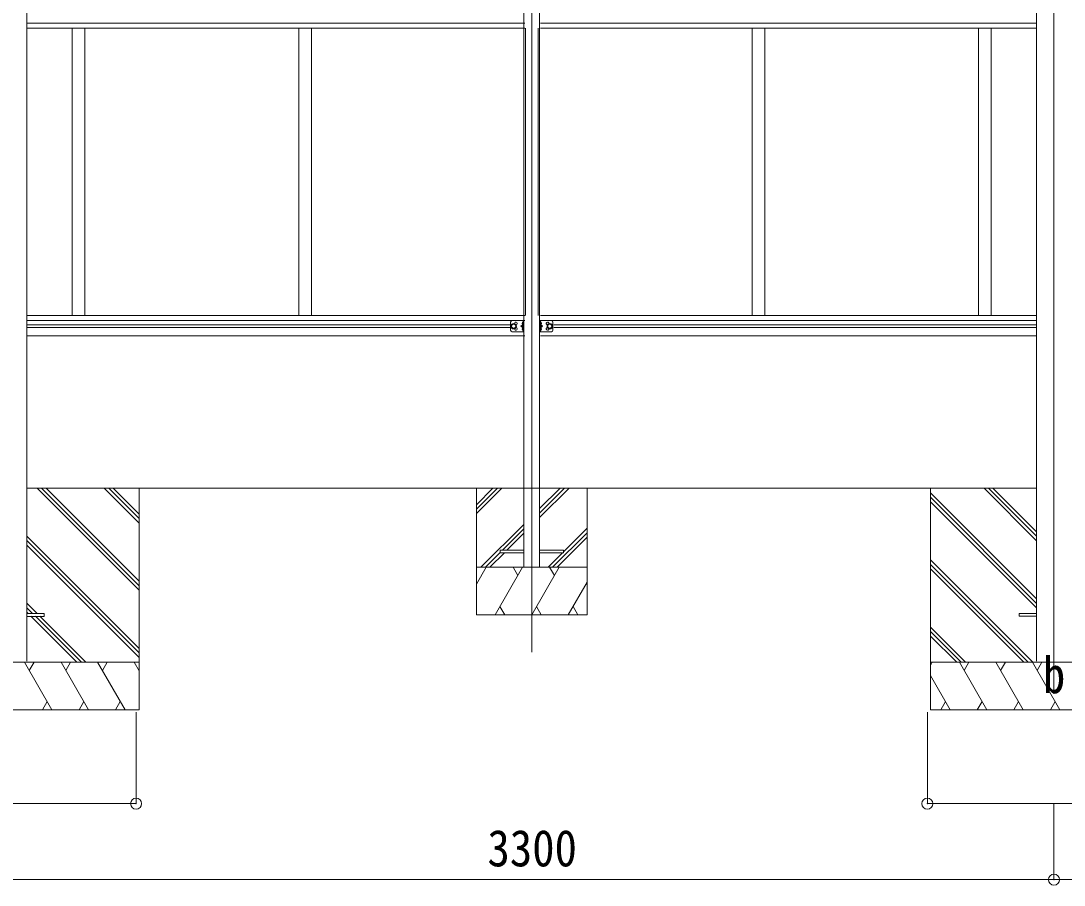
# Model space of a CAD drawing. Units: millimetres at full size, sheet at 1:35; details may follow other scales. Extents: x -9783 to 9892, y -6828 to 6752.
# Drawn here: x 3601 to 6897, y -2271 to 458 of the extents above; entities that cross this region are included whole.
import ezdxf
from ezdxf.enums import TextEntityAlignment as Align

# ---------------------------------------------------------------- set-up
doc = ezdxf.new("R2010")
doc.units = ezdxf.units.MM
doc.header["$LTSCALE"] = 35
doc.header["$PDMODE"] = 32
doc.header["$PDSIZE"] = 35
for name, color, linetype, lineweight in [('0-0_0', 7, 'Continuous', 9), ('0-1_本体', 4, 'Continuous', 9), ('0-2_部品', 7, 'Continuous', 9), ('0-8_PARTS2', 2, 'Continuous', 9), ('0-A_寸法', 4, 'Continuous', 9), ('1-0_FRAME', 7, 'Continuous', 9), ('1-1_GLASS', 4, 'Continuous', 9), ('1-3_NOTPRINT', 7, 'Continuous', 9), ('1-7', 7, 'Continuous', 9), ('1-8', 2, 'Continuous', 9)]:
    doc.layers.add(name, color=color, linetype=linetype, lineweight=lineweight)
doc.styles.add('ＭＳ ゴシック', font='')
doc.styles.get('ＭＳ ゴシック').set_extended_font_data('MS Gothic')

msp = doc.modelspace()

# ---------------------------------------------------------------- linework, layer by layer
at = {"layer": '0-0_0'}
for p, q in [((6810.34, -1017.27), (3620.34, -1017.27)), ((3975.14, -1339.73), (3652.68, -1017.27)), ((3975.14, -1325.59), (3666.82, -1017.27)), ((3975.14, -1311.45), (3680.96, -1017.27)), ((3975.14, -1127.6), (3864.81, -1017.27)), ((3975.14, -1113.46), (3878.95, -1017.27)), ((3975.14, -1099.32), (3893.1, -1017.27)), ((3975.14, -1017.27), (3975.14, -1717.27)), ((6475.14, -1017.27), (6475.14, -1717.27)), ((6810.34, -1183.3), (6644.31, -1017.27)), ((6810.34, -1169.16), (6658.45, -1017.27)), ((6810.34, -1155.02), (6672.6, -1017.27)), ((6810.34, -1367.15), (6475.14, -1031.95)), ((6810.34, -1381.29), (6475.14, -1046.1)), ((6810.34, -1395.43), (6475.14, -1060.24)), ((3975.14, -1523.58), (3620.34, -1168.78)), ((3975.14, -1537.72), (3620.34, -1182.93)), ((3975.14, -1551.87), (3620.34, -1197.07)), ((6798.33, -1567.27), (6475.14, -1244.08)), ((6784.19, -1567.27), (6475.14, -1258.23)), ((6770.05, -1567.27), (6475.14, -1272.37)), ((3652.2, -1412.77), (3620.34, -1380.92)), ((3638.06, -1412.77), (3620.34, -1395.06)), ((3623.92, -1412.77), (3620.34, -1409.2)), ((3778.42, -1567.27), (3632.92, -1421.77)), ((3792.56, -1567.27), (3647.06, -1421.77)), ((3806.7, -1567.27), (3661.2, -1421.77)), ((6586.2, -1567.27), (6475.14, -1456.22)), ((6572.06, -1567.27), (6475.14, -1470.36)), ((6557.92, -1567.27), (6475.14, -1484.5)), ((3175.14, -1567.27), (3975.14, -1567.27)), ((3699.46, -1717.27), (3612.85, -1567.27)), ((3627.85, -1593.26), (3642.86, -1567.27)), ((3814.93, -1717.27), (3728.32, -1567.27)), ((3743.33, -1593.26), (3758.33, -1567.27)), ((3930.4, -1717.27), (3843.79, -1567.27)), ((3858.79, -1593.25), (3873.79, -1567.27)), ((3975.14, -1594.78), (3959.26, -1567.27)), ((6475.14, -1567.27), (7275.14, -1567.27)), ((6480.97, -1567.27), (6475.14, -1577.37)), ((6653.05, -1717.27), (6566.44, -1567.27)), ((6596.44, -1567.27), (6581.44, -1593.25)), ((6768.52, -1717.27), (6681.91, -1567.27)), ((6696.91, -1593.25), (6711.91, -1567.27)), ((6883.99, -1717.27), (6797.38, -1567.27)), ((6812.38, -1593.25), (6827.39, -1567.27)), ((6537.58, -1717.27), (6475.14, -1609.14)), ((3684.46, -1691.29), (3669.46, -1717.27)), ((3799.93, -1691.29), (3784.93, -1717.27)), ((3915.4, -1691.29), (3900.4, -1717.27)), ((6522.58, -1691.29), (6507.58, -1717.27)), ((6638.05, -1691.29), (6623.05, -1717.27)), ((6753.52, -1691.29), (6738.52, -1717.27)), ((6868.99, -1691.29), (6853.99, -1717.27)), ((3975.14, -1717.27), (3175.14, -1717.27)), ((7275.14, -1717.27), (6475.14, -1717.27))]:
    msp.add_line(p, q, dxfattribs=at)
at = {"layer": '0-1_本体'}
for p, q in [((3620.34, 1616.18), (3620.34, -1563.82)), ((6810.34, 1616.18), (6810.34, -1563.82))]:
    msp.add_line(p, q, dxfattribs=at)
at = {"layer": '0-2_部品', "color": 4}
for p, q in [((3675.14, -1413.79), (3620.34, -1413.79)), ((6755.54, -1412.77), (6755.54, -1421.77)), ((6810.34, -1412.77), (6755.54, -1412.77)), ((6810.34, -1421.77), (6755.54, -1421.77))]:
    msp.add_line(p, q, dxfattribs=at)
msp.add_lwpolyline([(3675.14, -1413.79), (3675.14, -1422.79), (3620.34, -1422.79)], dxfattribs=at)
at = {"layer": '0-8_PARTS2'}
msp.add_line((6865.34, 1582.73), (6865.34, -1667.27), dxfattribs=at)
at = {"layer": '0-A_寸法', "color": 6}
for p, q in [((3965.34, -2013.66), (3965.34, -1724.69)), ((6465.34, -2013.66), (6465.34, -1724.69)), ((3165.34, -2013.66), (3965.34, -2013.66)), ((6465.34, -2013.66), (7265.34, -2013.66)), ((6865.34, -2253.64), (6865.34, -2013.66)), ((3565.34, -2253.64), (6865.34, -2253.64)), ((8099.34, -2253.64), (6865.34, -2253.64))]:
    msp.add_line(p, q, dxfattribs=at)
for p in [(3965.34, -2013.66), (6465.34, -2013.66), (6865.34, -2253.64)]:
    msp.add_point(p, dxfattribs=at)
at = {"layer": '1-0_FRAME'}
for p, q in [((5040.34, -1017.27), (5040.34, -1417.27)), ((5040.34, -1069.62), (5092.69, -1017.27)), ((5040.34, -1083.76), (5106.83, -1017.27)), ((5040.34, -1097.91), (5120.97, -1017.27)), ((5240.34, -1110.04), (5333.11, -1017.27)), ((5240.34, -1095.9), (5318.97, -1017.27)), ((5240.34, -1081.75), (5304.82, -1017.27)), ((5390.34, -1417.27), (5390.34, -1017.27)), ((5054.82, -1267.27), (5190.34, -1131.75)), ((5122.96, -1213.27), (5190.34, -1145.9)), ((5315.34, -1218.89), (5390.34, -1143.89)), ((5137.11, -1213.27), (5190.34, -1160.04)), ((5281.1, -1267.27), (5390.34, -1158.03)), ((5295.24, -1267.27), (5390.34, -1172.17)), ((5068.96, -1267.27), (5115.34, -1220.9)), ((5083.1, -1267.27), (5129.11, -1221.27)), ((5266.95, -1267.27), (5312.95, -1221.27)), ((5040.34, -1320.39), (5071.01, -1267.27)), ((5040.34, -1267.27), (5390.34, -1267.27)), ((5099.88, -1417.27), (5186.48, -1267.27)), ((5171.48, -1293.26), (5156.48, -1267.27)), ((5215.35, -1417.27), (5301.95, -1267.27)), ((5286.95, -1293.26), (5271.95, -1267.27)), ((5330.82, -1417.27), (5390.34, -1314.17)), ((5040.34, -1417.27), (5390.34, -1417.27)), ((5114.87, -1391.3), (5129.87, -1417.27)), ((5230.35, -1391.29), (5245.35, -1417.27)), ((5345.82, -1391.29), (5360.81, -1417.27))]:
    msp.add_line(p, q, dxfattribs=at)
at = {"layer": '1-1_GLASS'}
for p, q in [((3763.34, 435.61), (3763.34, -471.88)), ((3803.34, 435.61), (3803.34, -471.88)), ((4479.34, 435.61), (4479.34, -471.88)), ((4519.34, 435.61), (4519.34, -471.88)), ((5195.34, 435.61), (5195.34, -471.88)), ((5235.34, 435.61), (5235.34, -471.88)), ((5911.34, 435.61), (5911.34, -471.88)), ((5951.34, 435.61), (5951.34, -471.88)), ((6627.34, 435.61), (6627.34, -471.88)), ((6667.34, 435.61), (6667.34, -471.88)), ((3620.34, -471.88), (5193.13, -471.88)), ((3620.34, -487.88), (5193.13, -487.88)), ((5243.13, -471.88), (6810.34, -471.88)), ((5243.13, -487.88), (6810.34, -487.88)), ((3620.34, -501.38), (5151.13, -501.38)), ((3620.34, -510.38), (5151.13, -510.38)), ((5285.13, -501.38), (6810.34, -501.38)), ((5285.13, -510.38), (6810.34, -510.38)), ((3620.34, -536.38), (5193.13, -536.38)), ((5243.13, -536.38), (6810.34, -536.38))]:
    msp.add_line(p, q, dxfattribs=at)
at = {"layer": '1-3_NOTPRINT', "color": 4}
for p, q in [((3620.34, 451.12), (5193.13, 451.12)), ((3620.34, 435.61), (5193.13, 435.61)), ((5243.13, 451.12), (6810.34, 451.12)), ((5243.13, 435.61), (6810.34, 435.61))]:
    msp.add_line(p, q, dxfattribs=at)
at = {"layer": '1-7', "color": 4}
for p, q in [((5190.34, 1586.08), (5190.34, -1267.27)), ((5240.34, 1586.08), (5240.34, -1267.27)), ((5240.34, -1213.27), (5315.34, -1213.27)), ((5190.34, -1221.27), (5115.34, -1221.27))]:
    msp.add_line(p, q, dxfattribs=at)
at = {"layer": '1-7'}
for p, q in [((5148.34, -493.38), (5148.34, -518.38)), ((5153.34, -488.38), (5190.34, -488.38)), ((5187.34, -492.88), (5186.54, -493.03)), ((5187.84, -488.38), (5187.84, -523.38)), ((5190.34, -488.38), (5190.34, -523.38)), ((5240.34, -488.38), (5240.34, -523.38)), ((5277.34, -488.38), (5240.34, -488.38)), ((5242.84, -488.38), (5242.84, -523.38)), ((5243.34, -492.88), (5244.14, -493.03)), ((5282.34, -493.38), (5282.34, -518.38)), ((5153.34, -523.38), (5190.34, -523.38)), ((5187.84, -505.88), (5180.84, -505.88)), ((5187.34, -500.88), (5186.54, -500.74)), ((5187.34, -510.88), (5186.54, -511.03)), ((5187.34, -518.88), (5186.54, -518.74)), ((5187.34, -500.88), (5187.84, -500.8)), ((5187.34, -518.88), (5187.84, -518.8)), ((5277.34, -523.38), (5240.34, -523.38)), ((5243.34, -500.88), (5242.84, -500.8)), ((5242.84, -505.88), (5249.84, -505.88)), ((5243.34, -518.88), (5242.84, -518.8)), ((5243.34, -500.88), (5244.14, -500.74)), ((5243.34, -510.88), (5244.14, -511.03)), ((5243.34, -518.88), (5244.14, -518.74))]:
    msp.add_line(p, q, dxfattribs=at)
for points in [[(5187.34, -500.88), (5187.34, -492.88), (5187.84, -492.97), (5187.84, -500.8)], [(5243.34, -500.88), (5243.34, -492.88), (5242.84, -492.97), (5242.84, -500.8)], [(5187.84, -500.88), (5180.84, -505.88), (5187.84, -510.88)], [(5188.23, -496.88), (5187.6, -495.7), (5185.36, -494.58)], [(5188.23, -496.88), (5187.6, -498.07), (5185.36, -499.18)], [(5188.23, -514.88), (5187.6, -513.7), (5185.36, -512.58)], [(5188.23, -514.88), (5187.6, -516.07), (5185.36, -517.18)], [(5187.34, -518.88), (5187.34, -510.88), (5187.84, -510.97), (5187.84, -518.8)], [(5242.46, -496.88), (5243.09, -495.7), (5245.32, -494.58)], [(5242.46, -496.88), (5243.09, -498.07), (5245.32, -499.18)], [(5242.46, -514.88), (5243.09, -513.7), (5245.32, -512.58)], [(5242.46, -514.88), (5243.09, -516.07), (5245.32, -517.18)], [(5242.84, -500.88), (5249.84, -505.88), (5242.84, -510.88)], [(5243.34, -518.88), (5243.34, -510.88), (5242.84, -510.97), (5242.84, -518.8)]]:
    msp.add_lwpolyline(points, dxfattribs=at)
for points in [[(5158.34, -513.39), (5164.84, -509.64), (5164.84, -502.13), (5158.34, -498.38), (5151.84, -502.13), (5151.84, -509.64)], [(5272.34, -513.39), (5265.84, -509.64), (5265.84, -502.13), (5272.34, -498.38), (5278.84, -502.13), (5278.84, -509.64)]]:
    msp.add_lwpolyline(points, close=True, dxfattribs=at)
at = {"layer": '1-7', "color": 4}
for points in [[(5115.34, -1221.27), (5115.34, -1213.27), (5190.34, -1213.27)], [(5315.34, -1213.27), (5315.34, -1221.27), (5240.34, -1221.27)]]:
    msp.add_lwpolyline(points, dxfattribs=at)
at = {"layer": '1-7'}
for centre, radius in [((5158.34, -505.88), 8.5), ((5158.34, -505.88), 7.5), ((5158.34, -505.88), 6.5), ((5272.34, -505.88), 8.5), ((5272.34, -505.88), 7.5), ((5272.34, -505.88), 6.5)]:
    msp.add_circle(centre, radius, dxfattribs=at)
for centre, radius, start, end in [((5153.34, -493.38), 5, 90, 180), ((5165.34, -497.38), 4.25, 274.76077, 186.29431), ((5191.44, -496.88), 6.5, 147.94412, 212.05588), ((5186.7, -493.91), 0.9, 100, 147.94412), ((5243.99, -493.91), 0.9, 32.05588, 80), ((5239.24, -496.88), 6.5, 327.94412, 32.05588), ((5265.34, -497.38), 4.25, 353.70569, 265.23923), ((5277.34, -493.38), 5, 0, 90), ((5153.34, -518.38), 5, 180, 270), ((5165.34, -514.38), 4.25, 173.70569, 85.23923), ((5191.44, -514.88), 6.5, 147.94412, 212.05588), ((5186.7, -499.86), 0.9, 212.05588, 260), ((5186.7, -511.91), 0.9, 100, 147.94412), ((5186.7, -517.86), 0.9, 212.05588, 260), ((5243.99, -499.86), 0.9, 280, 327.94412), ((5243.99, -511.91), 0.9, 32.05588, 80), ((5243.99, -517.86), 0.9, 280, 327.94412), ((5239.24, -514.88), 6.5, 327.94412, 32.05588), ((5265.34, -514.38), 4.25, 94.76077, 6.29431), ((5277.34, -518.38), 5, 270, 0)]:
    msp.add_arc(centre, radius, start, end, dxfattribs=at)
at = {"layer": '1-8'}
msp.add_line((5215.34, 1601.86), (5215.34, -1534.88), dxfattribs=at)

# ---------------------------------------------------------------- texts
at = {"layer": '0-A_寸法', "color": 7, "style": 'ＭＳ ゴシック', "width": 0.9}
for s, p in [('b', (6830.34, -1699.29)), ('3300', (5075.34, -2246.64))]:
    msp.add_text(s, height=115.5, dxfattribs=at).set_placement(p, align=Align.BOTTOM_LEFT)

doc.saveas('drawing.dxf')
